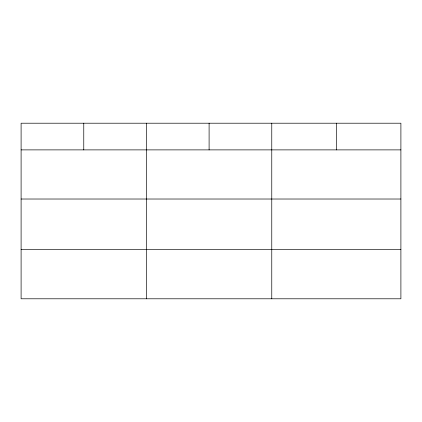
<?xml version="1.0" encoding="UTF-8"?>
<svg xmlns="http://www.w3.org/2000/svg" width="422" height="422" viewBox="0 0 422 422"><rect width="100%" height="100%" fill="white"/><g stroke="black" fill="none" stroke-linecap="round" stroke-linejoin="round"><path stroke-width="0.63" d="M400.9 199.02L400.9 123.208L21.1 123.208L21.1 298.792L400.9 298.792L400.9 199.02L21.1 199.02M21.1 149.884L400.9 149.884M21.1 249.655L400.9 249.655M336.334 123.208L336.334 149.884M271.768 123.208L271.768 298.792M209.101 123.208L209.101 149.884M146.434 123.208L146.434 298.792M83.767 123.208L83.767 149.884"/></g></svg>
